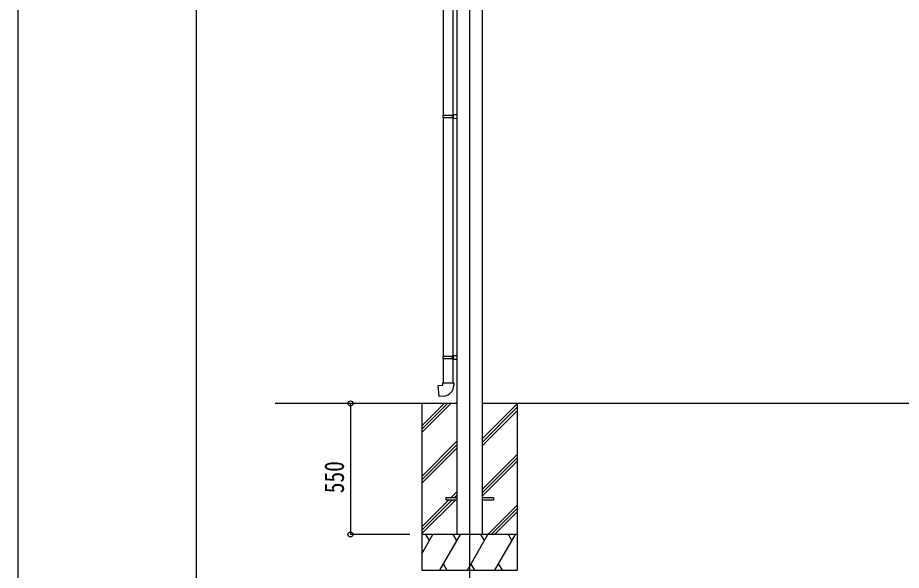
# Model space of a CAD drawing. Units: millimetres, scale not verified. Extents: x -10512 to 10512, y -7425 to 7425.
# Drawn here: x -10512 to -6804, y -4413 to -2094 of the extents above; entities that cross this region are included whole.
import ezdxf
from ezdxf.enums import TextEntityAlignment as Align

# ---------------------------------------------------------------- set-up
doc = ezdxf.new("R2010")
doc.units = ezdxf.units.MM
doc.header["$LTSCALE"] = 40
for name, color, linetype in [('0-4_YKK_12', 2, 'Continuous'), ('0-5_YKK_13', 4, 'Continuous'), ('0-6_YKK_A1', 4, 'Continuous'), ('0-7_YKK_D', 6, 'Continuous'), ('0-8_YKK_ZWAK', 7, 'Continuous')]:
    doc.layers.add(name, color=color, linetype=linetype)
doc.styles.add('ＭＳ ゴシック', font='')
doc.styles.get('ＭＳ ゴシック').set_extended_font_data('MS Gothic')

msp = doc.modelspace()

# ---------------------------------------------------------------- linework, layer by layer
at = {"layer": '0-4_YKK_12'}
msp.add_line((-8616.51, -847.87), (-8616.51, -4462.5), dxfattribs=at)
at = {"layer": '0-5_YKK_13'}
for p, q in [((-8726.51, -1503.51), (-8726.51, -2502.74)), ((-8684.51, -2500.18), (-8684.51, -1506.07)), ((-8727.51, -2502.74), (-8728.51, -2504.74)), ((-8688.98, -2504.74), (-8728.51, -2504.74)), ((-8728.51, -2512.74), (-8688.98, -2512.74)), ((-8727.51, -2502.74), (-8689.41, -2502.74)), ((-8726.51, -2514.74), (-8726.51, -3513.97)), ((-8688.98, -2504.74), (-8689.41, -2502.74)), ((-8689.41, -2502.74), (-8684.51, -2502.74)), ((-8684.51, -2504.74), (-8688.98, -2504.74)), ((-8688.98, -2512.74), (-8684.51, -2512.74)), ((-8686.51, -2501.24), (-8686.51, -2501.74)), ((-8684.46, -2515.74), (-8686.51, -2515.74)), ((-8686.51, -2515.74), (-8686.51, -2516.24)), ((-8684.51, -2502.74), (-8684.51, -2501.74)), ((-8684.51, -2502.74), (-8684.51, -2504.74)), ((-8684.51, -2502.74), (-8684.46, -2502.74)), ((-8684.51, -2515.74), (-8684.51, -2514.74)), ((-8684.51, -2514.74), (-8684.46, -2514.74)), ((-8684.51, -3511.41), (-8684.51, -2517.3)), ((-8669.51, -2500.74), (-8669.51, -2516.74)), ((-8669.51, -2516.74), (-8669.51, -2517.74)), ((-8727.51, -3513.97), (-8728.51, -3515.97)), ((-8688.98, -3515.97), (-8728.51, -3515.97)), ((-8727.51, -3513.97), (-8689.41, -3513.97)), ((-8688.98, -3515.97), (-8689.41, -3513.97)), ((-8689.41, -3513.97), (-8684.51, -3513.97)), ((-8684.51, -3515.97), (-8688.98, -3515.97)), ((-8686.51, -3512.47), (-8686.51, -3512.97)), ((-8684.51, -3526.97), (-8684.51, -3512.97)), ((-8684.51, -3513.97), (-8684.51, -3515.97)), ((-8684.51, -3513.97), (-8684.46, -3513.97)), ((-8669.51, -3511.97), (-8669.51, -3527.97)), ((-8728.51, -3523.97), (-8688.98, -3523.97)), ((-8726.51, -3525.97), (-8726.51, -3625.97)), ((-8688.98, -3523.97), (-8684.51, -3523.97)), ((-8684.46, -3526.97), (-8686.51, -3526.97)), ((-8686.51, -3526.97), (-8686.51, -3527.47)), ((-8684.51, -3525.97), (-8684.46, -3525.97)), ((-8684.51, -3625.97), (-8684.51, -3528.53)), ((-8669.51, -3527.97), (-8669.51, -3528.97)), ((-8728.51, -3625.97), (-8682.51, -3625.97)), ((-8728.51, -3635.97), (-8728.51, -3625.97)), ((-8682.51, -3625.97), (-8682.51, -3636.89)), ((-8716.51, -4108), (-8716.51, -4117)), ((-8716.51, -4108), (-8669.51, -4108)), ((-8563.51, -4108), (-8516.51, -4108)), ((-8516.51, -4108), (-8516.51, -4117)), ((-8716.51, -4117), (-8669.51, -4117)), ((-8563.51, -4117), (-8516.51, -4117))]:
    msp.add_line(p, q, dxfattribs=at)
for points in [[(-8728.51, -2504.74), (-8728.51, -2512.74), (-8727.51, -2514.74)], [(-8688.98, -2504.74), (-8688.98, -2512.74), (-8689.41, -2514.74), (-8727.51, -2514.74)], [(-8684.51, -2504.74), (-8684.51, -2512.74), (-8684.51, -2514.74), (-8689.41, -2514.74)], [(-8686.51, -2501.24), (-8686.51, -2500.24), (-8669.51, -2499.74), (-8669.51, -2500.74)], [(-8684.46, -2515.74), (-8684.46, -2501.74), (-8686.51, -2501.74)], [(-8669.51, -2517.74), (-8686.51, -2517.24), (-8686.51, -2516.24)], [(-8728.51, -3515.97), (-8728.51, -3523.97), (-8727.51, -3525.97)], [(-8688.98, -3515.97), (-8688.98, -3523.97), (-8689.41, -3525.97), (-8727.51, -3525.97)], [(-8684.51, -3515.97), (-8684.51, -3523.97), (-8684.51, -3525.97), (-8689.41, -3525.97)], [(-8686.51, -3512.47), (-8686.51, -3511.47), (-8669.51, -3510.97), (-8669.51, -3511.97)], [(-8684.46, -3526.97), (-8684.46, -3512.97), (-8686.51, -3512.97)], [(-8669.51, -3528.97), (-8686.51, -3528.47), (-8686.51, -3527.47)], [(-8723.58, -3681.71), (-8744.42, -3683.54), (-8748.43, -3637.71), (-8728.51, -3635.97)]]:
    msp.add_lwpolyline(points, dxfattribs=at)
msp.add_arc((-8727.51, -3636.89), 45, 275, 0, dxfattribs=at)
at = {"layer": '0-6_YKK_A1'}
for p, q in [((-8669.51, -1142.85), (-8669.51, -4262.5)), ((-8563.51, -1142.85), (-8563.51, -4262.5)), ((-8669.51, -3712.5), (-9431.69, -3712.5)), ((-8816.51, -3712.5), (-8816.51, -4412.5)), ((-8816.51, -3806.48), (-8722.53, -3712.5)), ((-8816.51, -3820.62), (-8708.38, -3712.5)), ((-8816.51, -3834.76), (-8694.24, -3712.5)), ((-6475.51, -3712.5), (-8563.51, -3712.5)), ((-8563.51, -3861.85), (-8416.51, -3714.85)), ((-8563.51, -3875.99), (-8416.51, -3728.99)), ((-8563.51, -3890.13), (-8416.51, -3743.13)), ((-8416.51, -3712.5), (-8416.51, -4412.5)), ((-8816.51, -4018.61), (-8669.51, -3871.61)), ((-8816.51, -4032.75), (-8669.51, -3885.75)), ((-8816.51, -4046.89), (-8669.51, -3899.9)), ((-8563.51, -4073.98), (-8416.51, -3926.98)), ((-8563.51, -4088.12), (-8416.51, -3941.12)), ((-8563.51, -4102.26), (-8416.51, -3955.26)), ((-8693.76, -4108), (-8669.51, -4083.74)), ((-8679.62, -4108), (-8669.51, -4097.88)), ((-8816.51, -4230.74), (-8702.76, -4117)), ((-8816.51, -4244.88), (-8688.62, -4117)), ((-8816.51, -4259.03), (-8674.48, -4117)), ((-8539.9, -4262.5), (-8416.51, -4139.11)), ((-8525.76, -4262.5), (-8416.51, -4153.25)), ((-8511.61, -4262.5), (-8416.51, -4167.39)), ((-8416.51, -4262.5), (-8816.51, -4262.5)), ((-8816.51, -4343.25), (-8769.89, -4262.5)), ((-8784.89, -4288.48), (-8799.89, -4262.5)), ((-8741.02, -4412.5), (-8654.42, -4262.5)), ((-8669.42, -4288.48), (-8684.42, -4262.5)), ((-8625.55, -4412.5), (-8538.95, -4262.5)), ((-8553.95, -4288.48), (-8568.95, -4262.5)), ((-8510.08, -4412.5), (-8423.48, -4262.5)), ((-8438.48, -4288.48), (-8453.48, -4262.5)), ((-8816.51, -4412.5), (-8416.51, -4412.5)), ((-8726.02, -4386.52), (-8711.02, -4412.5)), ((-8610.55, -4386.52), (-8595.55, -4412.5)), ((-8495.08, -4386.52), (-8480.08, -4412.5))]:
    msp.add_line(p, q, dxfattribs=at)
at = {"layer": '0-7_YKK_D'}
for p, q in [((-9067.51, -3712.5), (-9117.51, -3712.5)), ((-9116.51, -3712.5), (-9116.51, -4262.5)), ((-8866.51, -4262.5), (-9117.51, -4262.5))]:
    msp.add_line(p, q, dxfattribs=at)
for centre in [(-9116.51, -3712.5), (-9116.51, -4262.5)]:
    msp.add_circle(centre, 10.62, dxfattribs=at)
at = {"layer": '0-8_YKK_ZWAK'}
msp.add_line((-9762.45, -6312.5), (-9762.45, 6937.5), dxfattribs=at)
msp.add_lwpolyline([(-10512.5, -7425), (10512.5, -7425), (10512.5, 7425), (-10512.5, 7425)], close=True, dxfattribs=at)

# ---------------------------------------------------------------- texts
at = {"layer": '0-7_YKK_D', "style": 'ＭＳ ゴシック', "width": 0.8}
msp.add_text('550', height=82.48, rotation=90, dxfattribs=at).set_placement((-9118.51, -4089.5), align=Align.BOTTOM_LEFT)

doc.saveas('drawing.dxf')
